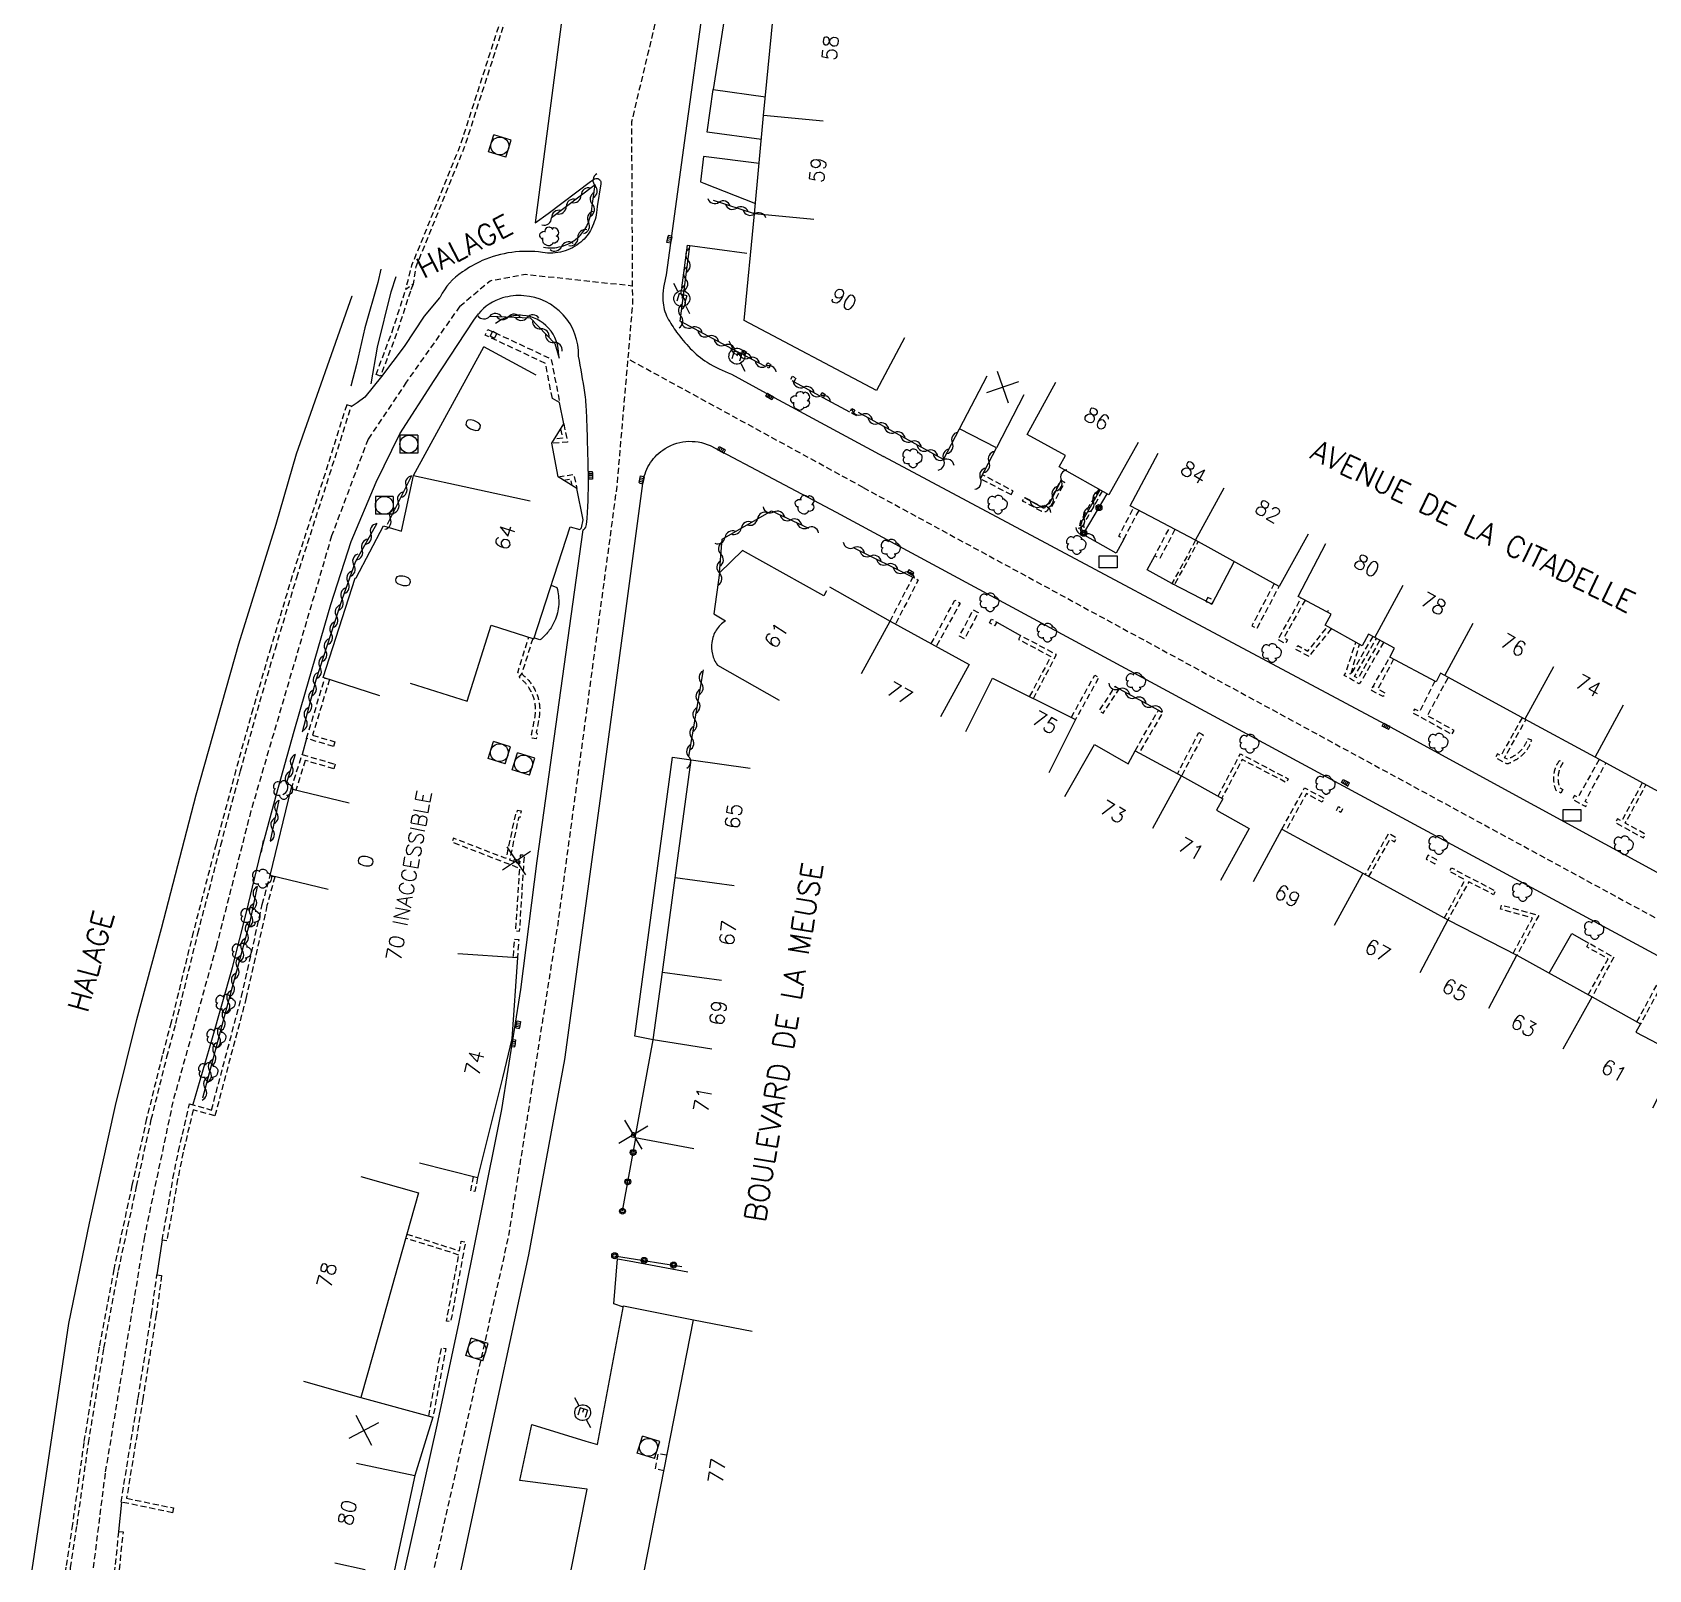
# Model space of a CAD drawing. Header units: millimetres. Extents: x 185000 to 186002, y 127000 to 128000.
# Drawn here: x 185074.6 to 185210.1, y 127000 to 127128.8 of the extents above; entities that cross this region are included whole.
import ezdxf
from ezdxf.enums import TextEntityAlignment as Align

# ---------------------------------------------------------------- set-up
doc = ezdxf.new("R2010")
doc.units = ezdxf.units.MM
doc.linetypes.add('DASHED', pattern=[0.75, 0.5, -0.25])
doc.layers.get('0').update_dxf_attribs({"linetype": 'CONTINUOUS'})
for name, color, linetype in [('W0001', 6, 'DASHED'), ('W0008', 7, 'CONTINUOUS'), ('W0017', 7, 'CONTINUOUS'), ('W0100', 7, 'CONTINUOUS'), ('W0105', 7, 'CONTINUOUS'), ('W0112', 1, 'DASHED'), ('W0300', 7, 'CONTINUOUS'), ('W0310', 3, 'CONTINUOUS'), ('W0322', 7, 'CONTINUOUS'), ('W0400', 7, 'CONTINUOUS'), ('W0420', 7, 'CONTINUOUS'), ('W0471', 7, 'CONTINUOUS'), ('W0984', 7, 'CONTINUOUS'), ('W0989', 7, 'CONTINUOUS'), ('W0991', 7, 'CONTINUOUS'), ('W1102', 7, 'CONTINUOUS'), ('W1471', 7, 'CONTINUOUS')]:
    doc.layers.add(name, color=color, linetype=linetype)
doc.styles.get("Standard").update_dxf_attribs({"font": 'romans.shx', "width": 0.85})

# ---------------------------------------------------------------- blocks, each defined once
blk = doc.blocks.new('T300')
for p, q in [((-0.8, 0.51), (-0.86, 0.34)), ((-0.86, 0.34), (-0.86, 0.17)), ((-0.86, 0.17), (-0.74, 0.06)), ((-0.69, 0.63), (-0.8, 0.51)), ((-0.8, -0.06), (-0.74, 0.06)), ((-0.74, 0.06), (-0.69, 0.11)), ((-0.57, 0.69), (-0.69, 0.63)), ((-0.46, 0.69), (-0.57, 0.69)), ((-0.29, 0.63), (-0.46, 0.69)), ((-0.29, 0.63), (-0.17, 0.74)), ((-0.23, 0.57), (-0.29, 0.63)), ((-0.17, 0.74), (-0.06, 0.8)), ((-0.06, 0.8), (0.06, 0.8)), ((0.06, 0.8), (0.23, 0.74)), ((0.23, 0.74), (0.34, 0.63)), ((0.34, 0.63), (0.4, 0.51)), ((0.46, 0.46), (0.34, 0.46)), ((0.4, 0.51), (0.4, 0.46)), ((0.57, 0.4), (0.46, 0.46)), ((0.57, 0.4), (0.69, 0.29)), ((0.69, 0.29), (0.74, 0.17)), ((0.74, 0.06), (0.69, -0.17)), ((0.74, 0.17), (0.74, 0.06)), ((-0.8, -0.17), (-0.8, -0.06)), ((-0.8, -0.23), (-0.8, -0.17)), ((-0.74, -0.34), (-0.8, -0.23)), ((-0.69, -0.4), (-0.74, -0.34)), ((-0.51, -0.46), (-0.69, -0.4)), ((-0.4, -0.46), (-0.51, -0.46)), ((-0.4, -0.46), (-0.34, -0.46)), ((-0.34, -0.46), (-0.34, -0.4)), ((-0.34, -0.51), (-0.34, -0.46)), ((-0.29, -0.63), (-0.34, -0.51)), ((-0.17, -0.74), (-0.29, -0.63)), ((-0.06, -0.8), (-0.17, -0.74)), ((0.06, -0.8), (-0.06, -0.8)), ((0.17, -0.74), (0.06, -0.8)), ((0.23, -0.69), (0.17, -0.74)), ((0.29, -0.46), (0.23, -0.46)), ((0.29, -0.63), (0.23, -0.69)), ((0.46, -0.4), (0.29, -0.46)), ((0.34, -0.51), (0.29, -0.63)), ((0.34, -0.51), (0.34, -0.46)), ((0.57, -0.34), (0.46, -0.4)), ((0.63, -0.29), (0.57, -0.34)), ((0.69, -0.17), (0.63, -0.29))]:
    blk.add_line(p, q)
blk = doc.blocks.new('T400')
for p, q in [((-0.15, 0.3), (0.15, 0.3)), ((-0.15, -0.25), (-0.15, 0.3)), ((-0.15, 0.15), (0.15, 0.15)), ((-0.15, 0), (0.15, 0)), ((0.15, 0.3), (0.15, -0.25)), ((-0.15, -0.15), (0.15, -0.15)), ((-0.15, -0.25), (-0.15, -0.3)), ((-0.15, -0.3), (0.15, -0.3)), ((0.15, -0.3), (0.15, -0.25))]:
    blk.add_line(p, q)
blk = doc.blocks.new('t310o')
at = {"color": 0, "linetype": 'Continuous'}
for centre, start, end in [((-0.5, 0.38), 216.8699, 323.1304), ((0.5, -0.37), 36.8699, 143.1303)]:
    blk.add_arc(centre, 0.625, start, end, dxfattribs=at)
blk = doc.blocks.new('t991o')
at = {"color": 0, "linetype": 'Continuous'}
for p, q in [((-1, 1), (1, -1)), ((-1, -1), (1, 1))]:
    blk.add_line(p, q, dxfattribs=at)
blk = doc.blocks.new('t322o')
at = {"color": 0, "linetype": 'Continuous'}
for radius in [0.25, 0.15]:
    blk.add_circle((0, 0), radius, dxfattribs=at)
blk = doc.blocks.new('T471')
for p, q in [((-0.333334, 0.333334), (-0.333334, -0.333334)), ((-0.333334, 0.333334), (0.333334, 0.333334)), ((-0.333334, 0), (0, 0)), ((0.500001, 0.500001), (1.000002, 1.000002)), ((-0.500001, -0.500001), (-1.000002, -1.000002)), ((-0.333334, -0.333334), (0.333334, -0.333334))]:
    blk.add_line(p, q)
blk.add_ellipse((0, 0), major_axis=(0.471405, 0.471405), ratio=1, start_param=5.4977871438, end_param=11.780972451)
blk = doc.blocks.new('T420')
for p, q in [((0.75, 0.75), (-0.75, 0.75)), ((-0.75, 0.75), (-0.75, -0.75)), ((0.75, 0.75), (0.75, -0.75)), ((0.75, -0.75), (-0.75, -0.75))]:
    blk.add_line(p, q)
blk.add_ellipse((0, 0), major_axis=(-0.53, 0.53), ratio=1, start_param=3.926991, end_param=10.210176)
blk = doc.blocks.new('T1471')
at = {"color": 0, "linetype": 'Continuous', "flags": 128}
blk.add_lwpolyline([(-0.75, -0.5), (-0.75, 0.5), (0.75, 0.5), (0.75, -0.5), (-0.75, -0.5)], dxfattribs=at)

msp = doc.modelspace()

# ---------------------------------------------------------------- linework, layer by layer
at = {"layer": 'W0001', "flags": 128}
for points in [[(185170.43, 127227.65), (185162.57, 127213.3), (185153.07, 127196.4), (185146.27, 127185.41), (185141.48, 127175.26), (185135.41, 127160.87), (185129.19, 127139.53), (185124.83, 127121.33), (185124.91, 127106.01), (185123.6, 127090.8), (185118.65, 127054.11), (185114.52, 127027.95), (185110.33, 127009.27), (185108.25, 127000)], [(185110.44, 127105.89), (185112.98, 127108.03), (185115.94, 127108.57), (185124.9, 127107.61)], [(185144.26, 127090.69), (185124.52, 127101.48)], [(185144.26, 127090.69), (185263.3, 127026.04)]]:
    msp.add_lwpolyline(points, dxfattribs=at)
at = {"layer": 'W0001'}
msp.add_lwpolyline([(185110.44, 127105.89), (185105.96, 127099.53), (185102.75, 127094.75), (185099.7, 127086.65), (185092.93, 127063.59), (185090.02, 127052.21), (185086.39, 127039.21), (185084, 127027.92), (185080.71, 127008.08), (185079.69, 127000)], dxfattribs=at)
at = {"layer": 'W0008', "flags": 128}
for points in [[(185130.89, 127131.52), (185129.37, 127120.4), (185127.75, 127108.52, 0.081389), (185127.47, 127106.37, 0.116932), (185127.86, 127104.91, 0.036144), (185128.62, 127103.72, 0.028655), (185129.76, 127102.36, 0.064515), (185131.18, 127101.19, 0.052314), (185133.21, 127100.2), (185136.13, 127098.59), (185145.96, 127093.3)], [(185119.01, 127130.17), (185116.76, 127112.87), (185117.86, 127113.65), (185121.41, 127116.33), (185121.57, 127116.46, -0.16392), (185121.94, 127116.59, -0.241435), (185122.19, 127116.46, -0.105187), (185122.25, 127116.33, -0.089686), (185122.25, 127116.16), (185121.97, 127114.24), (185121.94, 127113.96, -0.088409), (185121.48, 127112.41, -0.099542), (185120.59, 127111.27, -0.111393), (185119.08, 127110.47, -0.111393), (185117.37, 127110.4, 0.069409), (185114.8, 127110.4, 0.069409), (185112.33, 127109.71, 0.051886), (185110.66, 127108.76, 0.131568), (185108.8, 127106.66)], [(185105.83, 127000), (185108.55, 127012.1), (185110.39, 127020.74), (185113.96, 127038.58), (185115.56, 127048.63), (185116.94, 127059.4), (185120.77, 127087.14, -0.315262), (185120.79, 127087.16, 0.113695), (185120.84, 127087.18, 0.208252), (185121.07, 127087.6, 0.023845), (185121.22, 127091.59, 0.004228), (185121.17, 127093.99, 0.003333), (185121.07, 127097.04, 0.025768), (185120.92, 127098.66, 0.013489), (185120.39, 127101.71, 0.192669), (185119.12, 127105.16, 0.192669), (185115.81, 127106.77, 0.091226), (185114.03, 127106.58, 0.147955), (185112, 127105.24)], [(185110.56, 127000), (185112.22, 127007.84), (185116.23, 127026.39), (185119.24, 127042.75), (185122.23, 127064.62), (185124.28, 127079.71), (185125.78, 127091.04, -0.104412), (185126.32, 127092.61, -0.104412), (185127.45, 127093.83, -0.130664), (185129.39, 127094.55, -0.130664), (185131.43, 127094.21), (185141.98, 127088.62)]]:
    msp.add_lwpolyline(points, format="xyb", dxfattribs=at)
at = {"layer": 'W0008'}
for points in [[(185103.82, 127108.99), (185103.58, 127107.88), (185102.47, 127104.09), (185101.78, 127101), (185101.32, 127099.18)], [(185103, 127099.38), (185103.54, 127102.47), (185104.68, 127107.09), (185105.11, 127108.39)], [(185108.8, 127106.66), (185108.74, 127106.6), (185107.45, 127105.05), (185105.79, 127102.51), (185103.89, 127099.99), (185102.47, 127098.26), (185101.85, 127097.78), (185101.34, 127097.47)], [(185088.1, 127039.02), (185089.66, 127044.39), (185091.38, 127050.47), (185092.57, 127055.1), (185093.77, 127060.11), (185095.04, 127064.88), (185096.57, 127070.27), (185097.5, 127073.58), (185099.62, 127080.9), (185101.35, 127086.18), (185103.43, 127091.15), (185105.41, 127095.2), (185108.3, 127099.67), (185111.61, 127104.73), (185112, 127105.24)]]:
    msp.add_lwpolyline(points, dxfattribs=at)
at = {"layer": 'W0008', "flags": 128}
for points in [[(185239.2, 127043), (185230.65, 127047.63), (185188.45, 127070.61), (185145.96, 127093.3)], [(185141.98, 127088.62), (185238.23, 127036.7), (185260.55, 127024.6)]]:
    msp.add_lwpolyline(points, dxfattribs=at)
at = {"layer": 'W0017'}
msp.add_line((185155.45, 127079.42), (185157.45, 127078.28), dxfattribs=at)
at = {"layer": 'W0017', "flags": 128}
for points in [[(185143.06, 127165.97, 0.005937), (185140.52, 127159.55, 0.011225), (185139.31, 127156.17, 0.001376), (185137.64, 127151.09, 0.001122), (185135.62, 127144.85, 0.026229), (185133.56, 127137.06, 0.037407), (185132.84, 127131.61), (185132.82, 127131.34), (185131.67, 127124.04), (185136.06, 127123.44)], [(185118.73, 127101.75, 0.192669), (185117.89, 127104.05, 0.192669), (185115.69, 127105.12, 0.091447), (185114.5, 127104.99, 0.091226), (185113.44, 127104.45)], [(185118.1, 127082.51), (185118.57, 127082.31, -0.088696), (185118.73, 127080.89, -0.088696), (185118.39, 127079.5, -0.062585), (185117.87, 127078.63, -0.062585), (185117.15, 127077.92), (185116.66, 127078.09)]]:
    msp.add_lwpolyline(points, format="xyb", dxfattribs=at)
for points in [[(185135.72, 127119.85), (185131.18, 127120.48), (185131.67, 127124.04)], [(185135.54, 127117.86), (185130.88, 127118.44), (185130.62, 127116.31), (185130.89, 127116.2), (185135.23, 127114.49)], [(185129.05, 127107.42), (185129.53, 127111.02), (185134.49, 127110.35)], [(185143.14, 127097.02), (185140.9, 127098.21)], [(185166.09, 127086.38), (185165.45, 127085.2), (185162.84, 127086.67)], [(185175.34, 127084.5), (185173.49, 127080.92), (185170.13, 127082.65), (185168.05, 127083.81), (185168.69, 127084.96)], [(185126.64, 127044.41), (185125.12, 127044.7), (185128.27, 127068.1), (185129.84, 127067.86)], [(185201.75, 127049.99), (185203.66, 127053.32), (185205.08, 127052.51)], [(185124.15, 127022), (185123.35, 127022.28), (185123.65, 127026.06), (185124.63, 127025.87), (185129.55, 127024.95)], [(185119.79, 127000), (185121.12, 127006.75), (185115.47, 127007.48), (185116.47, 127012.18), (185121.02, 127010.78), (185121.98, 127010.49), (185124.17, 127022.12), (185130.04, 127020.94)]]:
    msp.add_lwpolyline(points, dxfattribs=at)
at = {"layer": 'W0100'}
for p, q in [((185116.84, 127100.1), (185112.46, 127102.49)), ((185183.17, 127080.25), (185183.27, 127080.42))]:
    msp.add_line(p, q, dxfattribs=at)
at = {"layer": 'W0100', "flags": 128}
for points in [[(185147.72, 127103.24), (185145.38, 127098.82), (185134.29, 127104.7), (185135.14, 127113.62), (185135.91, 127121.88), (185137.1, 127134.18), (185139.35, 127141.98), (185141.73, 127150.07), (185143.98, 127157.5), (185145.84, 127163.01), (185148.01, 127162.32), (185148.22, 127162.8), (185152.83, 127160.86)], [(185157.72, 127098.46), (185155.42, 127094.02), (185152.34, 127095.61), (185154.64, 127100.05)], [(185167.29, 127094.46), (185164.85, 127090.09), (185160.67, 127092.43), (185161.21, 127093.39), (185158, 127095.13), (185160.39, 127099.53)], [(185106.28, 127074.3), (185111.05, 127072.79), (185113.06, 127079.15), (185116.64, 127078.01), (185119.7, 127087.39), (185120.51, 127087.17), (185120.64, 127087.31), (185120.78, 127087.98), (185120.25, 127090.62), (185118.69, 127091.58), (185118.15, 127094.4), (185119.16, 127096.03), (185118.81, 127097.81), (185118.2, 127098.16)], [(185181.54, 127086.79), (185179.13, 127082.41), (185172.12, 127086.27), (185166.63, 127089.16), (185168.97, 127093.58)], [(185244.27, 127052.79), (185241.88, 127048.4), (185233.32, 127052.99), (185230.2, 127054.72), (185225.2, 127057.46), (185219.36, 127060.68), (185213.16, 127063.98), (185205.6, 127068.09), (185199.72, 127071.27), (185193, 127074.94), (185192.65, 127075.13), (185192.27, 127074.41), (185188.41, 127076.47), (185188.8, 127077.22), (185187.14, 127078.12), (185186.62, 127078.4), (185186.08, 127077.43), (185182.97, 127079.15), (185183.49, 127080.08), (185180.71, 127081.56), (185183.04, 127085.99)], [(185141.44, 127082.36), (185146.51, 127079.5), (185153.15, 127075.86), (185150.74, 127071.47)], [(185152.87, 127070.25), (185155.1, 127074.73), (185162.05, 127071.25), (185159.82, 127066.78)], [(185161.17, 127064.81), (185163.65, 127069.16), (185166.47, 127067.54), (185167.04, 127068.63), (185170.94, 127066.52), (185174.4, 127064.61), (185173.87, 127063.65), (185176.62, 127062.13), (185174.21, 127057.75)], [(185130.06, 127035.28), (185125.14, 127036.18), (185126.64, 127044.41), (185127.43, 127050.08), (185128.49, 127057.97), (185129.84, 127067.86), (185134.79, 127067.18)], [(185176.96, 127057.68), (185179.35, 127062.07), (185186.13, 127058.37), (185193.26, 127054.45), (185199.05, 127051.49), (185205.35, 127048.01), (185209.42, 127045.75), (185209.03, 127045.05), (185212.72, 127043.13), (185210.41, 127038.69)], [(185110.29, 127051.65), (185115.28, 127051.31), (185114.81, 127044.48), (185114.02, 127041.22), (185111.92, 127032.84), (185107.07, 127034.06)], [(185102.16, 127032.94), (185106.97, 127031.59), (185104.97, 127024.46), (185103.62, 127019.65), (185102.16, 127014.44), (185108.19, 127012.77), (185106.67, 127007.88), (185104.97, 127000)], [(185125.92, 127000), (185130.04, 127020.94), (185134.94, 127019.98)], [(185102.5, 127000), (185099.97, 127000.55)]]:
    msp.add_lwpolyline(points, dxfattribs=at)
at = {"layer": 'W0100'}
for points in [[(185103.75, 127073.24), (185098.99, 127074.77), (185101.68, 127083.1), (185101.76, 127083.12), (185104.06, 127087.48), (185105.55, 127087.04), (185106.56, 127091.7), (185112.46, 127102.49)], [(185099.41, 127057), (185094.55, 127058.17), (185096.3, 127065.45), (185101.17, 127064.27)]]:
    msp.add_lwpolyline(points, dxfattribs=at)
at = {"layer": 'W0100', "flags": 128}
msp.add_lwpolyline([(185141.18, 127082.04), (185140.95, 127081.63), (185134.15, 127085.42), (185132.2, 127083.54), (185131.73, 127080.1), (185132.72, 127079.52, 0.107299), (185131.94, 127078.75, 0.107299), (185131.56, 127077.72, 0.097555), (185131.61, 127076.73, 0.097555), (185132.03, 127075.82), (185137.22, 127072.88)], format="xyb", dxfattribs=at)
for points in [[(185148.51, 127083.54), (185148.08, 127083.79), (185147.97, 127083.6), (185148.4, 127083.36)], [(185115.39, 127059.49), (185115.35, 127059.26), (185114.98, 127059.33), (185115.03, 127059.56)], [(185124.91, 127036.68), (185125.15, 127036.62), (185125.04, 127036.21), (185124.81, 127036.27)]]:
    msp.add_lwpolyline(points, close=True, dxfattribs=at)
at = {"layer": 'W0105'}
for p, q in [((185101.42, 127106.77), (185101.42, 127106.77)), ((185096.76, 127093.53), (185096.76, 127093.53)), ((185095.04, 127087.63), (185095.04, 127087.63)), ((185091.92, 127077.59), (185091.92, 127077.59)), ((185097.6, 127069.66), (185097.22, 127068.32)), ((185088.33, 127064.95), (185088.33, 127064.95)), ((185093.81, 127060.12), (185093.98, 127061.1)), ((185085.45, 127053.75), (185085.45, 127053.75)), ((185083.37, 127046.12), (185083.37, 127046.12)), ((185081.58, 127038.9), (185081.58, 127038.9)), ((185079.41, 127029.04), (185079.41, 127029.04)), ((185085.49, 127027.63), (185085.04, 127024.71)), ((185077.68, 127020.63), (185077.68, 127020.63)), ((185075.76, 127007.86), (185075.76, 127007.86)), ((185081.86, 127003.19), (185082.12, 127005.66))]:
    msp.add_line(p, q, dxfattribs=at)
msp.add_lwpolyline([(185074.61, 127000), (185075.76, 127007.86), (185077.68, 127020.63), (185079.41, 127029.04), (185081.58, 127038.9), (185083.37, 127046.12), (185085.45, 127053.75), (185088.33, 127064.95), (185091.92, 127077.59), (185095.04, 127087.63), (185096.76, 127093.53), (185101.42, 127106.77)], dxfattribs=at)
at = {"layer": 'W0112'}
for p, q in [((185112.98, 127103.38), (185113.2, 127103.79)), ((185113.2, 127103.79), (185113.55, 127103.6)), ((185105.15, 127103.61), (185103.79, 127100.02)), ((185099.53, 127091.76), (185101.34, 127097.5)), ((185181.56, 127077.06), (185181.52, 127076.99)), ((185097.6, 127069.66), (185099.13, 127074.73)), ((185185.05, 127075.09), (185185.07, 127075.12)), ((185185.13, 127075.04), (185185.05, 127075.09)), ((185187.08, 127073.97), (185186.99, 127074.03)), ((185099.85, 127069), (185097.6, 127069.66)), ((185096.31, 127065.44), (185097.23, 127068.31)), ((185097.23, 127068.31), (185099.99, 127067.51)), ((185093.89, 127055.76), (185094.55, 127058.17)), ((185084.6, 127021.44), (185085.06, 127024.71))]:
    msp.add_line(p, q, dxfattribs=at)
at = {"layer": 'W0112', "flags": 128}
for points in [[(185118.17, 127132.51), (185118.28, 127132.17), (185114.6, 127130.97), (185110.86, 127119.32), (185106.76, 127109.19), (185106.52, 127107.73), (185105.92, 127107.3), (185106.43, 127109.32), (185110.52, 127119.44), (185114.32, 127131.25)], [(185134.47, 127102.06), (185134.3, 127101.76), (185134.04, 127101.91), (185134.21, 127102.21)], [(185136.52, 127101), (185136.35, 127100.69), (185136.08, 127100.84), (185136.25, 127101.15)], [(185138.6, 127099.87), (185138.43, 127099.56), (185138.15, 127099.71), (185138.32, 127100.02)], [(185141.08, 127098.51), (185140.9, 127098.21), (185140.65, 127098.36), (185140.83, 127098.66)], [(185143.56, 127097.19), (185143.4, 127096.88), (185143.14, 127097.02), (185143.3, 127097.33)], [(185156.65, 127090.1), (185156.82, 127090.41), (185154.25, 127091.76), (185154.09, 127091.44)], [(185173.14, 127081.48), (185172.98, 127081.16), (185173.49, 127080.92), (185173.65, 127081.23)], [(185153.47, 127080.44), (185153.9, 127080.21), (185153.68, 127079.78), (185152.76, 127078), (185152.32, 127078.23), (185153.24, 127080)], [(185154.84, 127079.36), (185155.01, 127079.67), (185155.45, 127079.42), (185155.27, 127079.11)], [(185165.7, 127073.8), (185165.36, 127074.02), (185165.13, 127073.67), (185164.03, 127072), (185164.37, 127071.78), (185165.47, 127073.45)], [(185172.4, 127070.17), (185172.75, 127069.98), (185170.94, 127066.52), (185170.59, 127066.7)], [(185115.6, 127063.56), (185115.25, 127063.62), (185115.23, 127063.49), (185115.14, 127063.5), (185114.48, 127060.39), (185114.31, 127059.6), (185109.92, 127061.3), (185109.8, 127060.98), (185114.46, 127059.18), (185115.44, 127058.8), (185115.11, 127053.55), (185115.46, 127053.52), (185115.86, 127059.87), (185115.51, 127059.89), (185115.46, 127059.15), (185114.64, 127059.47), (185114.82, 127060.32), (185115.41, 127063.1), (185115.51, 127063.08)], [(185183.94, 127063.64), (185184.11, 127063.95), (185184.45, 127063.77), (185184.28, 127063.46)], [(185191.61, 127059.88), (185191.44, 127059.57), (185192.16, 127059.17), (185192.33, 127059.48)], [(185115.03, 127052.83), (185115.38, 127052.81), (185115.28, 127051.31), (185114.93, 127051.34)]]:
    msp.add_lwpolyline(points, close=True, dxfattribs=at)
at = {"layer": 'W0112'}
for points in [[(185103.79, 127100.02), (185103.42, 127100.16), (185104.77, 127103.74), (185105.92, 127107.3)], [(185106.52, 127107.73), (185106.3, 127107.16), (185105.15, 127103.61)], [(185113.55, 127103.6), (185113.33, 127103.18), (185112.98, 127103.38)], [(185101.34, 127097.5), (185100.96, 127097.62), (185099.15, 127091.88), (185096.39, 127083.28), (185094.6, 127077.29), (185093.09, 127072.13), (185091.68, 127067.04), (185090.02, 127060.81), (185088.1, 127053.43), (185086.25, 127045.88), (185085.5, 127043.08), (185084.19, 127037.81), (185082.96, 127032.21), (185081.44, 127025.16), (185080.21, 127018.64), (185078.93, 127010.67), (185077.97, 127003.8), (185077.43, 127000.22), (185077.39, 127000)], [(185077.8, 127000), (185077.82, 127000.17), (185078.36, 127003.74), (185079.32, 127010.61), (185080.61, 127018.57), (185081.83, 127025.08), (185083.35, 127032.12), (185084.58, 127037.72), (185085.89, 127042.98), (185086.64, 127045.78), (185088.49, 127053.33), (185090.41, 127060.71), (185092.06, 127066.94), (185093.48, 127072.02), (185094.98, 127077.18), (185096.77, 127083.16), (185099.53, 127091.76)], [(185099.13, 127074.73), (185099.52, 127074.62), (185098.1, 127069.93)], [(185098.1, 127069.93), (185099.96, 127069.39), (185099.85, 127069)], [(185097.49, 127067.82), (185096.69, 127065.32), (185096.31, 127065.44)], [(185099.99, 127067.51), (185099.88, 127067.13), (185097.49, 127067.82)], [(185094.55, 127058.17), (185094.93, 127058.07), (185094.28, 127055.66), (185092.54, 127047.94), (185089.91, 127038.03), (185088.08, 127038.55), (185087.58, 127036.38), (185087.25, 127034.98), (185086.79, 127032.71), (185086.54, 127031.21)], [(185085.49, 127027.62), (185086.15, 127031.27), (185086.4, 127032.79), (185086.86, 127035.07), (185087.2, 127036.47), (185087.78, 127039.05), (185089.63, 127038.52), (185092.15, 127048.03), (185093.89, 127055.76)], [(185086.54, 127031.21), (185085.88, 127027.55), (185085.49, 127027.62)], [(185085.06, 127024.71), (185085.45, 127024.66), (185085, 127021.38), (185083.87, 127014.32), (185082.51, 127005.98)], [(185086.37, 127004.77), (185082.05, 127005.67), (185083.48, 127014.38), (185084.6, 127021.44)], [(185082.51, 127005.98), (185086.45, 127005.17), (185086.37, 127004.77)], [(185081.84, 127003.18), (185081.51, 127000)], [(185081.91, 127000), (185082.24, 127003.14), (185081.84, 127003.18)]]:
    msp.add_lwpolyline(points, dxfattribs=at)
at = {"layer": 'W0112', "flags": 128}
for points in [[(185118.2, 127098.16), (185117.62, 127101.1), (185112.57, 127103.47), (185112.8, 127103.95), (185118.1, 127101.47), (185118.81, 127097.81)], [(185119.16, 127096.03), (185119.47, 127094.51), (185118.15, 127094.4)], [(185118.89, 127095.6), (185119.05, 127094.83), (185118.38, 127094.77)], [(185118.69, 127091.58), (185120, 127091.8), (185120.25, 127090.62)], [(185119.14, 127091.3), (185119.73, 127091.4), (185119.84, 127090.87)], [(185167.35, 127088.78), (185166.09, 127086.38), (185165.67, 127086.61), (185166.93, 127089)], [(185170.39, 127087.18), (185169.11, 127084.74), (185168.69, 127084.96), (185169.98, 127087.4)], [(185172.12, 127086.27), (185170.13, 127082.65), (185170.34, 127082.54), (185172.33, 127086.15)], [(185146.51, 127079.5), (185148.42, 127083.17), (185148.87, 127082.94), (185146.96, 127079.26)], [(185178.7, 127082.64), (185177.07, 127079.56), (185176.83, 127079.11), (185177.26, 127078.89), (185177.5, 127079.33), (185179.13, 127082.41)], [(185149.95, 127077.61), (185151.95, 127081.26), (185152.38, 127081.01), (185150.38, 127077.37)], [(185181.29, 127081.26), (185179.51, 127078.1), (185179.82, 127077.92), (185179.65, 127077.61), (185179.03, 127077.96), (185180.97, 127081.42)], [(185158.52, 127073.02), (185160.46, 127076.69), (185157.45, 127078.28), (185157.28, 127077.97), (185159.98, 127076.54), (185158.2, 127073.18)], [(185183.48, 127078.84), (185181.85, 127076.86), (185181.66, 127076.51), (185180.52, 127077.14), (185180.69, 127077.45), (185181.52, 127076.99), (185183.18, 127079.03)], [(185186.97, 127078.22), (185185.13, 127075.04), (185185.86, 127077.55)], [(185187.57, 127077.89), (185185.73, 127074.71), (185185.44, 127074.86), (185187.28, 127078.05)], [(185187.88, 127077.72), (185186.03, 127074.53), (185185.84, 127074.23), (185185.55, 127074.4), (185185.26, 127074.56), (185184.58, 127074.95), (185184.74, 127075.26), (185185.55, 127077.74)], [(185188.71, 127076.31), (185187.39, 127073.81), (185188, 127073.48), (185187.84, 127073.17), (185186.91, 127073.66), (185186.8, 127073.72), (185186.99, 127074.03), (185188.41, 127076.47)], [(185161.71, 127071.44), (185163.66, 127074.96), (185164, 127074.77), (185162.05, 127071.25)], [(185192.17, 127074.47), (185190.89, 127071.91), (185190.46, 127072.12), (185190.3, 127071.8), (185191.05, 127071.43), (185193.61, 127070.02), (185193.78, 127070.33), (185191.54, 127071.57), (185193.3, 127074.77)], [(185167.04, 127068.63), (185169.01, 127072.03), (185169.35, 127071.83), (185167.38, 127068.45)], [(185174.01, 127064.83), (185175.87, 127068.38), (185179.89, 127066.27), (185179.73, 127065.96), (185176.02, 127067.9), (185174.32, 127064.65)], [(185205.95, 127067.9), (185204.16, 127064.72), (185203.88, 127064.88), (185203.7, 127064.57), (185204.29, 127064.24), (185204.83, 127063.95), (185205, 127064.26), (185204.77, 127064.38), (185206.5, 127067.6)], [(185209.56, 127065.94), (185207.82, 127062.73), (185207.49, 127062.92), (185207.31, 127062.62), (185207.65, 127062.42), (185209.66, 127061.33), (185209.83, 127061.64), (185208.13, 127062.56), (185209.87, 127065.77)], [(185179.35, 127062.07), (185181.26, 127065.52), (185182.89, 127064.65), (185182.73, 127064.33), (185181.4, 127065.04), (185179.66, 127061.9)], [(185186.64, 127058.09), (185188.42, 127061.22), (185188.8, 127061), (185188.97, 127061.31), (185188.28, 127061.7), (185186.33, 127058.26)], [(185192.96, 127054.61), (185194.7, 127057.81), (185193.4, 127058.52), (185193.57, 127058.83), (185195.18, 127057.95), (185197.26, 127056.89), (185197.1, 127056.57), (185195.01, 127057.64), (185193.26, 127054.45)], [(185198.73, 127051.65), (185200.36, 127054.61), (185197.67, 127055.37), (185197.76, 127055.71), (185200.88, 127054.83), (185199.05, 127051.49)], [(185205.03, 127048.18), (185206.69, 127051.2), (185204.9, 127052.2), (185205.08, 127052.51), (185207.17, 127051.33), (185205.35, 127048.01)], [(185209.11, 127045.92), (185210.95, 127049.31), (185212.04, 127048.72), (185211.87, 127048.41), (185211.09, 127048.83), (185209.42, 127045.75)], [(185111.92, 127032.84), (185111.71, 127031.7), (185111.36, 127031.76), (185111.58, 127032.93)], [(185106, 127028.13), (185110.42, 127026.72), (185110.57, 127027.53), (185110.92, 127027.47), (185110.69, 127026.27), (185109.68, 127020.77), (185109.33, 127020.84), (185110.36, 127026.38)], [(185110.37, 127026.37), (185105.9, 127027.79)], [(185107.85, 127012.87), (185108.91, 127018.6), (185109.26, 127018.53), (185108.19, 127012.76)], [(185127.55, 127008.29), (185126.84, 127008.43), (185127.09, 127009.75), (185127.81, 127009.61)]]:
    msp.add_lwpolyline(points, dxfattribs=at)
for points in [[(185157.8, 127089.87), (185159.33, 127089.03, -0.197786), (185159.8, 127089.36), (185160.82, 127091.32), (185161.14, 127091.15), (185160.05, 127089.07), (185159.94, 127089.03, 0.232453), (185159.73, 127088.83, -0.262134), (185159.54, 127088.66, -0.091188), (185159.35, 127088.65, -0.087389), (185159.16, 127088.72), (185157.62, 127089.56)], [(185202.91, 127065.39), (185202.73, 127065.08), (185202.34, 127065.31, -0.069551), (185202.16, 127066, -0.069551), (185202.17, 127066.72, -0.058181), (185202.33, 127067.3, -0.058181), (185202.63, 127067.82), (185202.91, 127067.62, 0.058181), (185202.66, 127067.16, 0.058181), (185202.52, 127066.66, 0.069551), (185202.51, 127066.05, 0.056828), (185202.63, 127065.55)]]:
    msp.add_lwpolyline(points, format="xyb", close=True, dxfattribs=at)
for points in [[(185164.01, 127090.56), (185162.71, 127088.3), (185162.54, 127088, 0.071088), (185162.43, 127087.72, 0.074636), (185162.4, 127087.44, 0.115021), (185162.53, 127087, 0.115021), (185162.84, 127086.67), (185163.04, 127086.97, -0.115021), (185162.84, 127087.18, -0.115021), (185162.76, 127087.46, -0.074636), (185162.77, 127087.64, -0.071088), (185162.85, 127087.83), (185163.02, 127088.13), (185164.32, 127090.39)], [(185116.55, 127078.03), (185115.63, 127075.07, -0.086026), (185116.52, 127074.12, -0.086026), (185117.04, 127072.93, -0.057843), (185117.14, 127072.12, -0.051416), (185117.05, 127071.19), (185116.84, 127070.15), (185116.94, 127070.09), (185116.85, 127069.62), (185116.5, 127069.69), (185116.55, 127069.92), (185116.45, 127069.98), (185116.71, 127071.26, 0.051416), (185116.79, 127072.11, 0.057843), (185116.7, 127072.85, 0.086026), (185116.23, 127073.93, 0.086026), (185115.42, 127074.79), (185115.63, 127075.07), (185115.3, 127075.17), (185116.22, 127078.14)], [(185199.5, 127071.4), (185197.7, 127068.22), (185197.42, 127068.37), (185197.25, 127068.06), (185197.83, 127067.73), (185198.18, 127067.57, 0.209888), (185198.34, 127067.57, 0.041132), (185199.06, 127067.94, 0.088973), (185199.82, 127068.62, 0.088973), (185200.29, 127069.53), (185199.95, 127069.64, -0.088973), (185199.54, 127068.84, -0.088973), (185198.87, 127068.24, -0.037483), (185198.27, 127067.92), (185198.01, 127068.04), (185199.81, 127071.23)]]:
    msp.add_lwpolyline(points, format="xyb", dxfattribs=at)
at = {"layer": 'W0310'}
for p, q in [((185106.39, 127091.68), (185104.36, 127087.59)), ((185096.64, 127068.32), (185095.88, 127065.85)), ((185095.27, 127064.48), (185094.55, 127061.09))]:
    msp.add_line(p, q, dxfattribs=at)
at = {"layer": 'W0310', "flags": 128}
for points in [[(185117.45, 127110.83, 0.111393), (185118.96, 127110.9, 0.111393), (185120.3, 127111.61, 0.099542), (185121.08, 127112.61, 0.088409), (185121.5, 127114.01), (185121.53, 127114.3), (185121.8, 127116.08), (185121.67, 127115.98), (185118.13, 127113.3)], [(185160.86, 127091.3), (185159.83, 127089.32, 0.215941), (185159.45, 127088.96, -0.062516), (185159.4, 127088.96, -0.087389), (185159.31, 127088.99), (185157.77, 127089.84)], [(185162.91, 127086.78, -0.115021), (185162.64, 127087.07, -0.115021), (185162.53, 127087.44, -0.074636), (185162.55, 127087.69, -0.071088), (185162.65, 127087.94), (185162.82, 127088.24), (185164.12, 127090.5)]]:
    msp.add_lwpolyline(points, format="xyb", dxfattribs=at)
for points in [[(185135.14, 127113.62), (185131.71, 127114.76)], [(185134.04, 127101.91), (185128.91, 127104.64), (185129.72, 127110.92)], [(185112.95, 127105.05), (185116.35, 127104.92), (185118.41, 127102.76), (185118.76, 127101.55)], [(185136.08, 127100.84), (185134.3, 127101.76)], [(185140.65, 127098.36), (185138.43, 127099.56)], [(185151, 127093.03), (185143.87, 127096.99)], [(185143.71, 127096.71), (185143.4, 127096.88)], [(185151, 127093.03), (185152.34, 127095.61)], [(185154.09, 127091.44), (185155.42, 127094.02)], [(185132.2, 127083.54), (185132.43, 127086.38), (185136.57, 127088.73), (185139.67, 127087.3)], [(185143.47, 127085.65), (185148.42, 127083.17)], [(185129.63, 127068.15), (185130.86, 127075.42)], [(185165.71, 127073.81), (185169.01, 127072.03)]]:
    msp.add_lwpolyline(points, dxfattribs=at)
at = {"layer": 'W0310'}
for points in [[(185103.48, 127087.67), (185101.66, 127084.45), (185100.55, 127081.27), (185098.38, 127074.56), (185097.23, 127070.18)], [(185093.47, 127057.27), (185092.83, 127054.29), (185090.8, 127046.74), (185088.87, 127039.51)]]:
    msp.add_lwpolyline(points, dxfattribs=at)
at = {"layer": 'W0322'}
msp.add_lwpolyline([(185162.74, 127086.86), (185163.24, 127087.71), (185164.71, 127090.17)], dxfattribs=at)
at = {"layer": 'W0322', "flags": 128}
for points in [[(185124.08, 127030.05), (185125.19, 127036.17)], [(185123.43, 127026.31), (185124.11, 127026.2), (185129.05, 127025.42)]]:
    msp.add_lwpolyline(points, dxfattribs=at)
at = {"layer": 'W1102'}
for p, q in [((185140.89, 127121.41), (185135.91, 127121.88)), ((185140.12, 127113.15), (185135.14, 127113.62)), ((185106.56, 127091.7), (185116.33, 127089.59)), ((185172.12, 127086.27), (185174.5, 127090.67)), ((185187.14, 127078.12), (185189.52, 127082.52)), ((185144.1, 127075.12), (185146.51, 127079.5)), ((185193, 127074.94), (185195.39, 127079.33)), ((185202.11, 127075.67), (185199.72, 127071.27)), ((185205.6, 127068.09), (185207.98, 127072.49)), ((185168.53, 127062.14), (185170.94, 127066.52)), ((185133.45, 127057.3), (185128.49, 127057.97)), ((185186.13, 127058.37), (185183.72, 127053.99)), ((185193.26, 127054.45), (185190.92, 127050.03)), ((185196.7, 127047.07), (185199.05, 127051.49)), ((185127.43, 127050.08), (185132.38, 127049.4)), ((185202.92, 127043.64), (185205.35, 127048.01)), ((185131.58, 127043.62), (185126.64, 127044.41)), ((185097.35, 127015.79), (185102.16, 127014.44)), ((185101.78, 127008.93), (185106.67, 127007.88))]:
    msp.add_line(p, q, dxfattribs=at)

# ---------------------------------------------------------------- block references
at = {"layer": 'W0300', "rotation": 252.72342}
for p in [(185117.92, 127111.7), (185138.96, 127097.92), (185139.33, 127089.22)]:
    msp.add_blockref('T300', p, dxfattribs=at)
at = {"layer": 'W0300'}
for p in [(185148.44, 127093.15), (185155.57, 127089.26), (185146.61, 127085.56), (185162.17, 127085.88), (185154.89, 127081.08), (185159.71, 127078.54), (185178.54, 127076.82), (185167.17, 127074.4), (185176.68, 127069.22), (185192.51, 127069.31), (185095.69, 127065.35), (185183.06, 127065.78), (185192.52, 127060.74), (185208.06, 127060.71), (185093.92, 127057.92), (185199.55, 127056.79), (185092.95, 127054.69), (185205.58, 127053.61), (185092.22, 127051.72), (185090.86, 127047.42), (185090.09, 127044.57), (185089.41, 127041.71)]:
    msp.add_blockref('T300', p, dxfattribs=at)
at = {"layer": 'W0310'}
for p, rotation in [((185120.62, 127115.19), 37.11470857668731), ((185121.78, 127115.99), 261.5496450341111), ((185119.37, 127114.24), 37.11470857668731), ((185121.55, 127114.44), 261.5496450341111), ((185132.17, 127114.61), 161.6102715874655), ((185133.66, 127114.12), 161.6102715874655), ((185118.13, 127113.3), 37.11470857668731), ((185121.22, 127112.91), 247.9874546849636), ((185135.14, 127113.62), 161.6102715874655), ((185120.34, 127111.64), 221.4449525355741), ((185118.97, 127110.9), 195.3726904018295), ((185129.57, 127109.74), 82.59409255027306), ((185129.37, 127108.19), 82.59409255027306), ((185129.17, 127106.64), 82.59409255027306), ((185112.95, 127105.05), 357.7919012679543), ((185114.52, 127104.99), 357.7919012679543), ((185116.08, 127104.93), 357.7919012679543), ((185128.96, 127105.08), 82.59409255027306), ((185117.24, 127103.98), 313.608883638247), ((185118.32, 127102.84), 313.608883638247), ((185129.89, 127104.11), 151.9869711993884), ((185131.27, 127103.38), 151.9869711993884), ((185132.65, 127102.64), 151.9869711993884), ((185134.04, 127101.91), 151.9869711993884), ((185134.69, 127101.56), 152.817032618346), ((185136.08, 127100.84), 152.817032618346), ((185139.27, 127099.11), 151.5912070023081), ((185140.65, 127098.36), 151.5912070023081), ((185144.16, 127096.83), 150.9988144269871), ((185145.53, 127096.07), 150.9988144271192), ((185146.9, 127095.31), 150.9988144271192), ((185148.27, 127094.55), 150.9988144269871), ((185149.64, 127093.79), 150.9988144271192), ((185151.73, 127094.43), 62.59923014105942), ((185151, 127093.03), 150.9988144271192), ((185151.01, 127093.04), 62.59923014105942), ((185154.81, 127092.83), 62.59923014119137), ((185105.95, 127090.78), 243.6031880968147), ((185154.09, 127091.44), 62.59923014090129), ((185160.86, 127091.3), 242.4224792057842), ((185105.28, 127089.44), 243.6031880968147), ((185160.13, 127089.91), 242.4224792057842), ((185163.56, 127089.52), 60.12716426065349), ((185104.61, 127088.1), 243.6031880968147), ((185136.77, 127088.64), 335.1649751374002), ((185159.12, 127089.09), 151.0973988270929), ((185162.78, 127088.16), 60.12716426240365), ((185102.99, 127086.8), 240.5122854218912), ((185134.04, 127087.29), 29.58300271974225), ((185135.4, 127088.07), 29.58300271974225), ((185138.19, 127087.98), 335.1649751374002), ((185139.61, 127087.32), 335.1649751374002), ((185162.91, 127086.78), 145.9566350165861), ((185102.25, 127085.5), 240.5122854218912), ((185132.68, 127086.52), 29.58300271974225), ((185143.47, 127085.65), 333.4194867408678), ((185101.56, 127084.17), 250.7540485439434), ((185132.33, 127085.1), 85.43572715854046), ((185144.87, 127084.95), 333.4194867409023), ((185146.27, 127084.25), 333.4194867409023), ((185101.07, 127082.75), 250.7540485439434), ((185132.2, 127083.54), 85.43572715854046), ((185147.67, 127083.55), 333.4194867409023), ((185100.57, 127081.34), 250.7540485439434), ((185100.11, 127079.91), 252.0765151431723), ((185099.65, 127078.48), 252.0765151431723), ((185099.18, 127077.06), 252.0765151431723), ((185098.72, 127075.63), 252.0765151431723), ((185130.67, 127074.33), 80.46766917532818), ((185098.28, 127074.2), 255.3744341359624), ((185165.71, 127073.81), 331.6598463582393), ((185097.9, 127072.74), 255.3744341359624), ((185130.41, 127072.78), 80.46766917532818), ((185167.09, 127073.07), 331.6598463583882), ((185168.47, 127072.33), 331.6598463582393), ((185097.52, 127071.29), 255.3744341359624), ((185130.15, 127071.24), 80.46766917532818), ((185129.89, 127069.69), 80.46766917532818), ((185129.63, 127068.15), 80.46766917532818), ((185096.35, 127067.36), 252.9380721598), ((185095.91, 127065.93), 252.9380721598), ((185095.06, 127063.5), 257.9155850540712), ((185094.75, 127062.03), 257.9155850540712), ((185093.26, 127056.29), 257.7056860806725), ((185092.94, 127054.83), 257.7056860806725), ((185092.58, 127053.37), 255.0148752894475), ((185092.19, 127051.92), 255.0148752894475), ((185091.8, 127050.47), 255.0148752894475), ((185091.42, 127049.02), 255.0148752894475), ((185091.03, 127047.57), 255.0148752894475), ((185090.64, 127046.13), 255.0419266774987), ((185090.25, 127044.68), 255.0419266774987), ((185089.86, 127043.23), 255.0419266774987), ((185089.48, 127041.78), 255.0419266774987), ((185089.09, 127040.33), 255.0419266774987)]:
    msp.add_blockref('t310o', p, dxfattribs=dict(at, rotation=rotation))
at = {"layer": 'W0322'}
for p, rotation in [((185164.02, 127089.01), 59.21011603203539), ((185162.74, 127086.86), 59.21011603310627), ((185124.97, 127034.97), 79.67082700276458), ((185124.52, 127032.51), 79.67082700276458), ((185124.08, 127030.05), 79.67082700276458), ((185123.43, 127026.31), 350.9727717277771), ((185125.89, 127025.92), 350.9727717270547), ((185128.36, 127025.53), 350.9727717270547)]:
    msp.add_blockref('t322o', p, dxfattribs=dict(at, rotation=rotation))
at = {"layer": 'W0400'}
for p, rotation in [((185128.01, 127111.5), 169.6248352820006), ((185136.41, 127098.33), 238.5312552239935), ((185132.37, 127093.85), 62.69088701221742), ((185121.41, 127091.7), 180.6654093676533), ((185125.68, 127091.34), 348.5790223014138), ((185188.09, 127070.68), 63.35158711022267), ((185184.69, 127065.95), 60.90970149166362), ((185115.34, 127045.67), 350.5557857581322), ((185114.93, 127044.13), 353.2226968236191)]:
    msp.add_blockref('T400', p, dxfattribs=dict(at, rotation=rotation))
at = {"layer": 'W0420', "rotation": 252.72342}
for p in [(185113.8, 127119.32), (185113.76, 127068.47), (185115.78, 127067.52), (185111.88, 127018.45), (185126.26, 127010.26)]:
    msp.add_blockref('T420', p, dxfattribs=at)
at = {"layer": 'W0420'}
for p in [(185106.17, 127094.33), (185104.12, 127089.2)]:
    msp.add_blockref('T420', p, dxfattribs=at)
at = {"layer": 'W0471', "rotation": 252.72342}
for p in [(185129.05, 127106.53), (185133.67, 127101.71), (185120.74, 127013.16)]:
    msp.add_blockref('T471', p, dxfattribs=at)
at = {"layer": 'W0991'}
for p, rotation in [((185155.95, 127099.12), 333.8362772259661), ((185102.41, 127011.67), 72.72341999999998)]:
    msp.add_blockref('t991o', p, dxfattribs=dict(at, rotation=rotation))
at = {"layer": 'W0991', "extrusion": (0, 0, -1)}
for p, rotation in [((-185115.19, 127059.41), 10.97506692548646), ((-185124.98, 127036.45), 284.2882602302293)]:
    msp.add_blockref('t991o', p, dxfattribs=dict(at, rotation=rotation))
at = {"layer": 'W1471'}
for p in [(185164.78, 127084.46), (185203.67, 127063.22)]:
    msp.add_blockref('T1471', p, dxfattribs=at)

# ---------------------------------------------------------------- texts
at = {"layer": 'W0984'}
for s, rotation, p in [('70 INACCESSIBLE', 79.5281, (185106.18, 127058.15)), ('74', 76.308, (185111.68, 127042.46))]:
    msp.add_text(s, height=1.25, rotation=rotation, dxfattribs=at).set_placement(p, align=Align.MIDDLE)
at = {"layer": 'W0989'}
for s, rotation, p in [('HALAGE', 27.3152, (185110.82, 127110.92)), ('AVENUE DE LA CITADELLE', 334.0729, (185195.37, 127087.46)), ('BOULEVARD DE LA MEUSE', 80.7597, (185137.6, 127044.23)), ('HALAGE', 74.736, (185079.52, 127051))]:
    msp.add_text(s, height=1.75, rotation=rotation, dxfattribs=at).set_placement(p, align=Align.MIDDLE)
at = {"layer": 'W0991'}
for s, rotation, p in [('58', 84.5342, (185141.48, 127127.55)), ('59', 82.4801, (185140.44, 127117.31)), ('90', 331.947, (185142.64, 127106.46)), ('86', 330.3101, (185163.85, 127096.47)), ('0', 67.1442, (185111.56, 127095.93)), ('84', 330.3101, (185171.96, 127091.95)), ('82', 330.3101, (185178.2, 127088.69)), ('64', 71.8668, (185114.21, 127086.54)), ('80', 330.3101, (185186.47, 127084.15)), ('0', 77.7901, (185105.68, 127082.88)), ('78', 331.412, (185192.07, 127080.96)), ('61', 57.2396, (185136.96, 127078.33)), ('76', 331.412, (185198.76, 127077.49)), ('77', 330.3101, (185147.31, 127073.45)), ('74', 331.412, (185205.04, 127074.08)), ('75', 330.3101, (185159.5, 127071.01)), ('73', 330.3101, (185165.19, 127063.52)), ('65', 82.3109, (185133.38, 127063.15)), ('71', 330.3101, (185171.73, 127060.4)), ('0', 79.3937, (185102.55, 127059.38)), ('69', 331.412, (185179.82, 127056.47)), ('67', 82.3109, (185132.91, 127053.36)), ('67', 331.412, (185187.38, 127051.89)), ('65', 331.412, (185193.85, 127048.6)), ('69', 82.3109, (185132.09, 127046.67)), ('63', 331.412, (185199.62, 127045.61)), ('61', 331.412, (185207.19, 127041.82)), ('71', 79.638, (185130.81, 127039.4)), ('78', 75.8699, (185099.29, 127024.69)), ('77', 82.4534, (185132, 127008.29)), ('80', 77.8086, (185101.01, 127004.77))]:
    msp.add_text(s, height=1.25, rotation=rotation, dxfattribs=at).set_placement(p, align=Align.MIDDLE)

doc.saveas('drawing.dxf')
